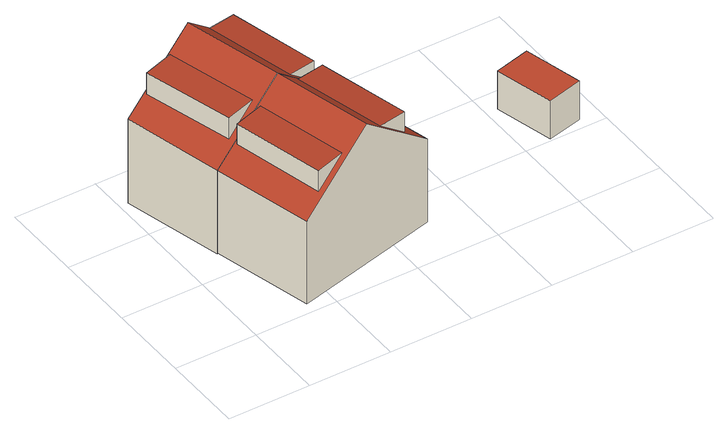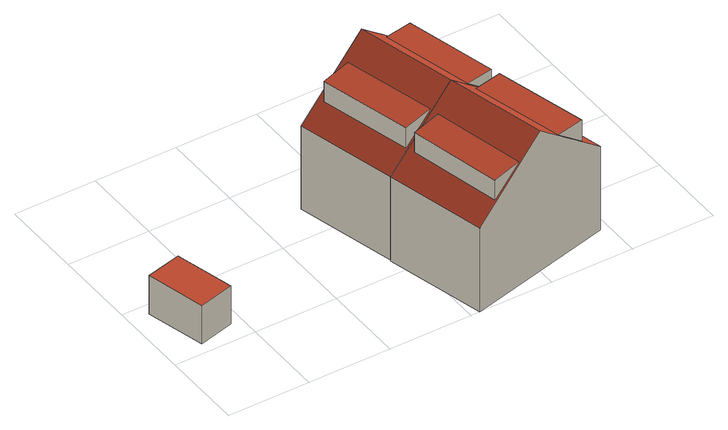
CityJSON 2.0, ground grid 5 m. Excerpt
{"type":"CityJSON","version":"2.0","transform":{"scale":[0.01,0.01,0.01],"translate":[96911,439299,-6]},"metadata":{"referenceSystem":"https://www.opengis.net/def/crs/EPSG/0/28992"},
"CityObjects":{
"building1":{"type":"Building","attributes":{"measuredHeight":9.17,"yearOfConstruction":1963},"address":[{"CountryName":"Nederland","LocalityName":"Rotterdam","ThoroughfareNumber":"10","ThoroughfareName":"Vredeman de Vriesstraat","PostalCode":"3067ZK"}],"children":["building1-1","building1-2"],"geometry":[{"type":"Solid","lod":"2","boundaries":[[[[0,1,2,3]],[[4,5,6,7],[8,9,10,11]],[[12,4,7,13],[14,15,16,17]],[[12,3,2,5,4]],[[0,3,12,13]],[[13,7,6,1,0]],[[6,5,2,1]],[[11,18,19,8]],[[19,18,10,9]],[[8,19,9]],[[11,10,18]],[[20,16,15,21]],[[14,17,20,21]],[[20,17,16]],[[21,15,14]]]],"semantics":{"surfaces":[{"type":"GroundSurface"},{"type":"RoofSurface"},{"type":"WallSurface"}],"values":[[0,1,1,2,2,2,2,1,2,2,2,1,2,2,2]]}}]},
"building1-1":{"type":"BuildingInstallation","parents":["building1"],"geometry":[{"type":"MultiSurface","lod":"2","boundaries":[[[11,18,19,8]],[[8,19,9]],[[11,10,18]],[[19,18,10,9]]],"semantics":{"surfaces":[{"type":"RoofSurface"},{"type":"WallSurface"}],"values":[0,1,1,1]}}]},
"building1-2":{"type":"BuildingInstallation","parents":["building1"],"geometry":[{"type":"MultiSurface","lod":"2","boundaries":[[[14,17,20,21]],[[20,17,16]],[[20,16,15,21]],[[21,15,14]]],"semantics":{"surfaces":[{"type":"WallSurface"},{"type":"RoofSurface"}],"values":[0,0,1,0]}}]},
"building2":{"type":"Building","attributes":{"measuredHeight":9.23,"yearOfConstruction":1963},"address":[{"CountryName":"Nederland","LocalityName":"Rotterdam","ThoroughfareNumber":"8","ThoroughfareName":"Vredeman de Vriesstraat","PostalCode":"3067ZK"}],"children":["building2-1","building2-2"],"geometry":[{"type":"Solid","lod":"2","boundaries":[[[[22,23,24,25]],[[26,27,5,4],[28,29,30,31]],[[32,26,4,12],[33,34,35,36]],[[32,25,24,27,26]],[[22,25,32,12]],[[12,4,5,23,22]],[[5,27,24,23]],[[31,37,38,28]],[[38,37,30,29]],[[28,38,29]],[[31,30,37]],[[39,35,34,40]],[[33,36,39,40]],[[39,36,35]],[[40,34,33]]]],"semantics":{"surfaces":[{"type":"GroundSurface"},{"type":"RoofSurface"},{"type":"WallSurface"}],"values":[[0,1,1,2,2,2,2,1,2,2,2,1,2,2,2]]}}]},
"building2-1":{"type":"BuildingInstallation","parents":["building2"],"geometry":[{"type":"MultiSurface","lod":"2","boundaries":[[[31,30,37]],[[31,37,38,28]],[[28,38,29]],[[38,37,30,29]]],"semantics":{"surfaces":[{"type":"WallSurface"},{"type":"RoofSurface"}],"values":[0,1,0,0]}}]},
"building2-2":{"type":"BuildingInstallation","parents":["building2"],"geometry":[{"type":"MultiSurface","lod":"2","boundaries":[[[40,34,33]],[[39,36,35]],[[33,36,39,40]],[[39,35,34,40]]],"semantics":{"surfaces":[{"type":"WallSurface"},{"type":"RoofSurface"}],"values":[0,0,0,1]}}]},
"building3":{"type":"Building","attributes":{"measuredHeight":2.53,"yearOfConstruction":1963},"address":[{"CountryName":"Nederland","LocalityName":"Rotterdam"}],"geometry":[{"type":"Solid","lod":"2","boundaries":[[[[41,42,43,44]],[[45,46,47,48]],[[44,43,46,45]],[[41,44,45,48]],[[48,47,42,41]],[[47,46,43,42]]]],"semantics":{"surfaces":[{"type":"GroundSurface"},{"type":"RoofSurface"},{"type":"WallSurface"}],"values":[[0,1,2,2,2,2]]}}]}
},
"vertices":[
[1248,285,9],[356,62,9],[204,668,9],[1097,890,9],[649,779,926],[204,668,555],[356,62,555],[801,173,926],[646,171,804],[471,128,658],[334,684,660],[509,727,806],[1097,890,555],[1248,285,556],[1110,289,662],[931,244,811],[790,801,811],[970,847,662],[334,684,794],[471,128,791],[970,847,794],[1110,289,794],
[1097,890,3],[204,668,3],[52,1276,3],[945,1498,3],[496,1386,926],[52,1276,556],[499,788,810],[322,741,662],[177,1292,657],[354,1339,806],[945,1498,554],[954,899,664],[779,857,809],[647,1411,804],[822,1453,659],[177,1292,794],[322,741,799],[822,1453,788],[954,899,794],
[2377,567,2],[2161,513,2],[2071,872,2],[2287,926,2],[2287,926,254],[2071,872,254],[2161,513,254],[2377,567,254]
]}
